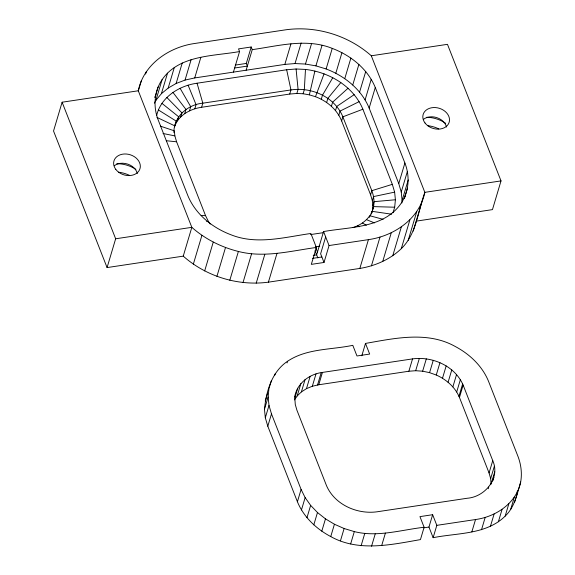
<?xml version="1.0" encoding="UTF-8"?>
<svg xmlns="http://www.w3.org/2000/svg" width="575" height="575" viewBox="0 0 575 575"><rect width="100%" height="100%" fill="white"/><g stroke="black" fill="none" stroke-linecap="round" stroke-linejoin="round"><path stroke-width="0.86" d="M156.659 115.46C160.935 97.038 179.256 85.697 197.053 83.217L286.666 69.755L296.082 68.986L305.483 69.424L304.326 89.65L303.097 93.768L296.844 93.466L289.721 94.056L201.602 107.288C190.232 108.876 178.279 115.338 174.556 126.831M252.252 49.644L251.21 46.985L238.517 48.889L239.559 51.549C213.232 56.314 179.242 54.776 162.078 79.688C154.071 91.49 153.058 106.957 158.24 120.089L187.853 195.629C195.507 214.288 212.362 227.714 230.884 234.737C256.723 245.151 284.618 237.18 310.881 233.479L316.365 247.458L311.319 264.371L324.012 262.466L329.058 245.547L323.574 231.567C349.902 226.802 383.884 228.347 401.048 203.435C409.062 191.633 410.076 176.166 404.893 163.027L375.281 87.493C367.626 68.835 350.772 55.408 332.249 48.386C306.41 37.972 278.508 45.943 252.252 49.644L246.122 70.215M305.483 69.424C329.446 72.234 353.395 86.293 362.882 109.221L392.33 184.338L394.63 192.143L395.399 199.762L374.073 201.66L372.844 205.771L372.37 210.73C374.914 204.276 374.246 197.067 371.824 190.684L342.865 116.826C334.808 96.945 311.463 86.753 290.95 89.937L202.831 103.177C187.644 104.564 173.815 116.682 173.858 132.473M264.464 409.314C266.182 391.438 271.795 371.795 287.55 361.272C306.705 348.349 331.056 349.916 352.798 345.331L356.967 355.975L369.66 354.063L365.492 343.426C394.86 338.28 427.448 330.934 455.184 346.452C469.631 354.099 482.253 365.959 488.52 381.275L518.133 456.809C521.115 464.852 522.172 473.52 520.684 482.001C517.076 493.99 514.704 507.15 505.166 516.12C486.198 534.815 457.305 532.809 433.133 537.69L428.964 527.052L432.644 514.711L419.951 516.623L424.12 527.261L420.44 539.602C391.072 544.748 358.484 552.093 330.747 536.576C316.3 528.928 303.679 517.062 297.412 501.752L267.799 426.219L265.319 417.773L264.464 409.314L268.137 396.973L268.928 388.686L271.342 380.787M393.005 212.743L394.687 207.216L395.399 199.762M401.86 202.989L402.098 200.502L408.228 179.932M517.32 491.028L517.004 494.342L514.589 502.241M295.708 393.336L294.882 398.798L295.27 404.433L296.865 410.061L326.478 485.595C334.643 504.67 357.125 514.553 377.063 511.793L467.18 498.259C485.012 496.937 500.595 478.199 492.746 460.625L463.134 385.092C454.969 366.016 432.486 356.133 412.541 358.893L322.424 372.427C309.4 374.066 297.153 383.281 294.723 396.628M314.892 71.056L309.357 94.846L303.097 93.768M138.287 90.778L62.114 102.213L53.533 131.014L107.072 267.576L183.245 256.141C206.181 276.467 238.021 286.242 268.41 282.167L359.835 268.432C375.18 265.93 390.022 259.519 401.3 248.659C416.588 233.817 417.881 211.327 424.846 192.345L371.306 55.775C348.364 35.449 316.523 25.674 286.134 29.749L194.709 43.484C169.165 47.064 143.599 64.263 138.287 90.778L191.827 227.341C205.081 239.085 221.246 247.185 238.388 251.455C264.256 258.146 290.641 250.944 316.365 247.458M138.302 90.958L141.335 80.795M145.604 74.089L146.366 71.544M154.919 97.477L155.688 94.904M155.034 97.29L158.103 87.005M154.359 103.184L155.947 100.251L162.078 79.688M107.072 267.576L115.654 238.783L62.114 102.213M155.947 100.251L161.395 93.696L167.526 73.126M161.395 93.696L168.18 88.061L174.311 67.491M168.18 88.061L176.123 83.483L182.253 62.912M176.123 83.483L185.042 80.076L191.173 59.512M175.037 125.249L176.259 121.138L158.348 109.933M177.416 120.872L178.645 116.754L161.927 103.349M180.679 116.941L181.908 112.829L166.829 97.448M185.042 80.076L194.717 77.934L200.847 57.363M184.74 113.57L185.969 109.451L172.931 92.381M189.498 110.824L190.728 106.713L180.083 88.263M194.839 108.79L196.068 104.679L188.104 85.201M201.602 107.288L202.831 103.177L197.053 83.217M233.428 72.119L239.559 51.549M183.245 256.141L191.827 227.341L115.654 238.783M234.65 68.008L247.343 66.096L246.301 63.437L251.21 46.985M193.344 264.148L201.926 235.347M204.664 270.94L213.246 242.14M216.919 276.352L225.501 247.559M194.717 77.934L284.833 64.4L290.964 43.829M229.806 280.248L238.388 251.455M284.833 64.4L295.018 63.559L301.149 42.996M289.721 94.056L290.95 89.937L286.666 69.755M295.018 63.559L305.462 64.055L311.592 43.492M296.844 93.466L298.073 89.355L296.082 68.986M243.017 282.541L251.598 253.748M305.462 64.055L315.912 65.866L322.043 45.303M256.213 283.166L264.802 254.373M372.844 205.771L372.334 200.704L370.595 194.803L341.636 120.937C337.079 109.415 326.88 100.977 315.467 96.701L324.063 73.837M402.098 200.502L401.242 192.036L398.762 183.597L369.15 108.064C361.495 89.405 344.633 75.972 326.118 68.957L332.249 48.386M321.274 99.259L322.496 95.148L332.788 77.69M268.41 282.167L276.999 253.367M326.636 102.479L327.858 98.368L340.846 82.527M335.814 73.241L341.945 52.67M331.423 106.274L332.645 102.163L348.04 88.227M344.77 78.617L350.901 58.046M335.512 110.551L336.742 106.44L354.186 94.645M338.812 115.201L340.033 111.09L359.145 101.638M341.636 120.937L342.865 116.826L362.882 109.221M352.762 84.949L358.893 64.386M274.828 375.116L275.317 373.47M359.598 92.086L365.729 71.523M265.319 417.773L268.999 405.433L268.137 396.973M323.574 231.567L316.645 254.84L317.853 257.923M267.799 426.219L271.479 413.878L268.999 405.433M365.103 99.856L371.234 79.292M287.054 362.918L287.55 361.272M325.658 236.886L320.62 253.805L324.012 262.466M369.15 108.064L375.281 87.493M294.788 398.08L297.728 388.211M294.501 399.884L297.203 395.909L300.876 383.568M297.203 395.909L301.386 391.906L305.066 379.565M301.386 391.906L306.482 388.65L310.155 376.309M306.482 388.65L312.326 386.242L316.006 373.901M370.595 194.803L371.824 190.684L392.33 184.338M372.334 200.704L373.556 196.585L394.63 192.143M317.515 385.049L321.195 372.708M312.326 386.242L318.751 384.768L322.424 372.427M369.279 217.372L372.154 211.348L391.632 214.195M371.421 213.814L372.154 211.348M359.835 268.432L368.424 239.638C393.968 236.059 419.534 218.859 424.846 192.345L501.019 180.902L447.472 44.333L371.306 55.775M297.412 501.752L301.092 489.411L271.479 413.878M371.421 265.866L380.003 237.065M301.458 509.953L305.138 497.612L301.092 489.411M398.762 183.597L404.893 163.027M401.242 192.036L407.373 171.465M382.691 261.56L391.273 232.767M306.964 517.723L310.644 505.382L305.138 497.612M404.261 198.684L405.03 196.118M404.376 198.504L407.445 188.219M361.812 355.767L365.492 343.426M392.732 255.782L401.321 226.981M313.799 524.86L317.479 512.519L310.644 505.382M401.3 248.659L409.889 219.858M408.185 240.372L416.767 211.571M321.792 531.199L325.472 518.858L317.479 512.519M413.217 231.121L421.798 202.328M330.747 536.576L334.427 524.235L325.472 518.858M340.443 540.859L344.123 528.518L334.427 524.235M350.642 543.943L354.322 531.602C377.523 537.452 401.062 529.898 424.12 527.261M318.751 384.768L408.861 371.234L412.541 358.893M361.1 545.754L364.78 533.413M408.861 371.234L415.668 370.724L419.348 358.383M415.668 370.724L422.639 371.198L426.319 358.857M371.543 546.25L375.223 533.909M422.639 371.198L429.575 372.65L433.255 360.309M381.728 545.416L385.408 533.075M494.73 471.888L491.05 484.229L490.662 478.594L489.066 472.966L459.454 397.433C455.206 387.133 446.279 379.486 436.267 375.022L439.947 362.681M501.019 180.902L492.459 209.616L416.264 221.138M442.498 378.249L446.178 365.908M448.098 382.238L451.777 369.897M452.877 386.86L456.557 374.519M456.701 391.978L460.381 379.637M458.922 396.383L462.602 384.043M459.454 397.433L463.134 385.092M433.133 537.69L436.813 525.349L432.644 514.711M489.066 472.966L492.746 460.625M471.845 531.882L475.525 519.541C495.902 516.76 516.443 503.19 520.684 482.001M490.662 478.594L494.342 466.253M488.24 488.764L488.728 487.118M492.919 480.643L493.903 477.351M481.519 529.733L485.192 517.392M490.432 526.333L494.112 513.992M498.381 521.755L502.061 509.414M505.166 516.12L508.846 503.779M510.614 509.558L514.287 497.217M265.248 401.027L267.662 393.128M371.407 213.886L373.599 206.619L394.687 207.216M353.115 227.52C359.72 225.436 365.743 221.411 369.768 215.726L383.108 219.334M235.304 65.09L246.301 63.437M310.514 234.586L323.668 232.609M315.359 246.826L319.729 246.165M329.058 245.547L368.424 239.638M313.26 255.343L316.645 254.84L315.007 250.714M312.556 258.376L321.863 256.982M436.813 525.349L475.525 519.541M423.883 527.814L428.964 527.052M206.626 221.526L208.38 221.397L210.263 224.056M201.164 215.503L205.555 215.661L208.38 221.397M166.276 140.724L176.597 141.795L205.555 215.661M163.013 133.486L174.857 135.894L176.597 141.795M315.912 65.866L326.118 68.957M309.357 94.846L315.467 96.701M344.123 528.518L354.322 531.602M160.396 126.148L174.347 130.827L174.857 135.894M429.575 372.65L436.267 375.022M366.512 219.657L374.476 222.906M156.989 117.422L174.814 125.868M362.451 223.028L366.325 225.242M357.693 225.774L359.073 226.845M315.963 248.321L317.472 252.058M423.408 119.363A13.584 10.53 16.6 0 1 436.928 117.674A13.584 10.53 16.6 0 1 446.516 127.046M426.693 117.293A27.169 21.052 16.6 0 1 445.718 123.352M114.253 165.772A13.584 10.53 16.6 0 1 127.794 164.134A13.584 10.53 16.6 0 1 137.339 173.535M116.747 163.731A27.169 21.052 16.6 0 1 135.901 169.373M427.743 125.666A27.169 21.052 16.6 0 1 438.768 128.872M118.637 172.198A27.169 21.052 16.6 0 1 129.655 175.44M425.011 122.978A13.584 10.53 16.6 0 0 448.112 124.48A13.584 10.53 16.6 0 0 435.361 107.568A13.584 10.53 16.6 0 0 425.011 122.978M115.791 169.373A13.584 10.53 16.6 0 0 138.898 170.955A13.584 10.53 16.6 0 0 126.227 154.007A13.584 10.53 16.6 0 0 115.791 169.373"/></g></svg>
